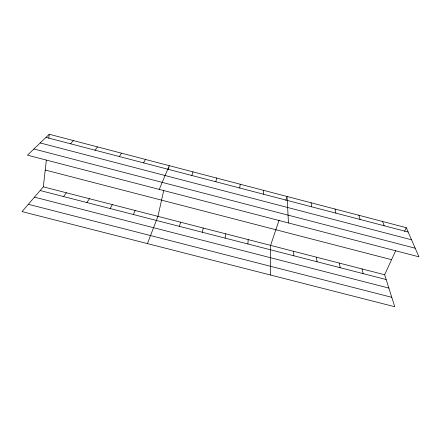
<?xml version="1.0" encoding="UTF-8"?>
<svg xmlns="http://www.w3.org/2000/svg" width="441" height="441" viewBox="0 0 441 441"><rect width="100%" height="100%" fill="white"/><g stroke="black" fill="none" stroke-linecap="round" stroke-linejoin="round"><path stroke-width="0.66" d="M270.405 274.991L270.587 245.378L279.098 220.153M263.553 194.233L263.679 190.369M247.881 243.972L248.217 239.612M395.809 250.46L384.64 274.754L394.75 306.732L22.05 211.592L43.328 186.841L46.349 160.105M48.813 138.242L49.265 134.268L406.277 227.683L418.95 256.827L27.447 155.177L49.265 134.268M239.739 188.009L240.202 184.228M225.125 238.118L225.764 233.829M215.831 181.758L216.636 178.059M163.776 190.203L157.944 216.366L147.404 243.592M168.363 169.642L169.25 165.662L159.256 189.398M202.287 232.247L203.235 228.03M179.366 226.349L180.628 222.209M191.841 175.49L192.987 171.869M285.785 200.33L287.074 196.493L288.464 222.948M404.579 231.376L406.277 227.683M133.287 214.497L135.183 210.5M143.59 162.878L145.425 159.427M110.129 208.538L112.339 204.618M119.335 156.538L121.518 153.17M86.883 202.562L89.413 198.715M63.559 196.559L66.415 192.789M94.986 150.177L97.522 146.892M70.549 143.788L73.438 140.591M28.329 204.293L391.773 297.317M43.328 186.841L384.64 274.754M40.153 190.54L386.156 279.539M34.475 197.144L388.852 288.083M45.23 170.033L391.564 259.688M40.208 142.945L411.547 239.799M33.902 148.986L415.207 248.217M46.018 137.377L408.168 232.027M382.612 221.487L384.172 225.759M358.864 215.274L360.088 219.464M361.989 268.916L363.202 273.635M335.022 209.034L335.91 213.141M339.261 263.062L340.165 267.709M311.092 202.777L311.644 206.801M316.451 257.191L317.046 261.767M293.563 251.293L293.844 255.797"/></g></svg>
